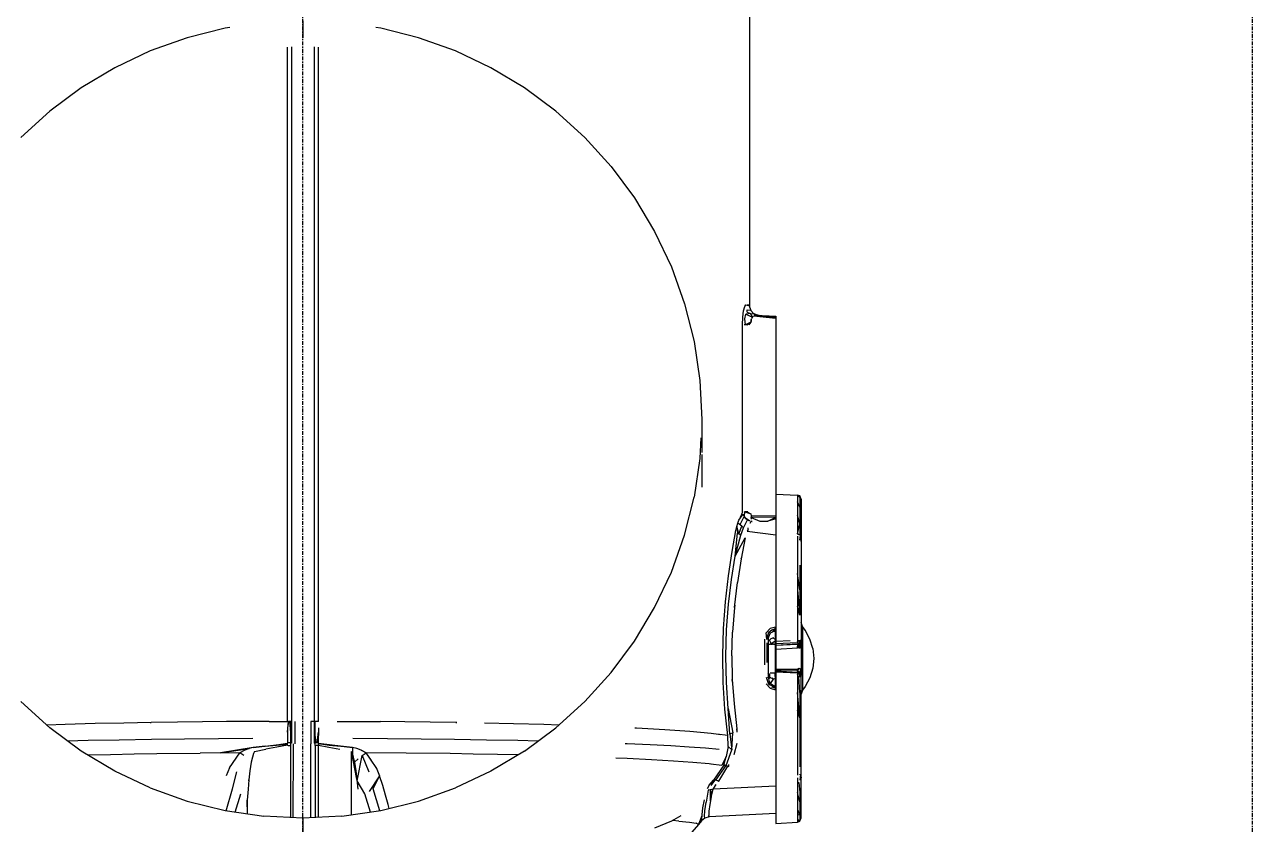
# Model space of a CAD drawing. Header units: millimetres. Extents: x -57554 to 16546, y 2142 to 98430.
# Drawn here: x -45889 to -44920, y 23663 to 24295 of the extents above; entities that cross this region are included whole.
import ezdxf

# ---------------------------------------------------------------- set-up
doc = ezdxf.new("R2010")
doc.units = ezdxf.units.MM
doc.linetypes.add('DXK_LINE_DOT3', pattern=[5.9187, 2.979, -0.9799, 0.9799, -0.9799])

msp = doc.modelspace()

# ---------------------------------------------------------------- linework, layer by layer
at = {"color": 1, "linetype": 'DXK_LINE_DOT3'}
for p, q in [((-45669.52, 20224.55), (-45669.52, 32724.55)), ((-44919.52, 20224.55), (-44919.52, 32724.55))]:
    msp.add_line(p, q, dxfattribs=at)
at = {"color": 2, "linetype": 'Continuous'}
for p, q in [((-45316.52, 24072.32), (-45316.52, 24631.87)), ((-45669.52, 24298.1), (-45669.52, 24284.71)), ((-45730.97, 24292.25), (-45760.96, 24284.74)), ((-45727.15, 24292.81), (-45730.97, 24292.25)), ((-45608.06, 24292.25), (-45611.9, 24292.82)), ((-45578.08, 24284.74), (-45608.06, 24292.25)), ((-45760.96, 24284.74), (-45790.06, 24274.32)), ((-45681.75, 23744.83), (-45681.75, 24277.34)), ((-45678.52, 24277.49), (-45678.52, 23727.5)), ((-45660.52, 24277.49), (-45660.52, 23727.5)), ((-45657.28, 23744.83), (-45657.28, 24277.34)), ((-45548.97, 24274.32), (-45578.08, 24284.74)), ((-45790.06, 24274.32), (-45818.01, 24261.1)), ((-45521.03, 24261.1), (-45548.97, 24274.32)), ((-45818.01, 24261.1), (-45844.52, 24245.21)), ((-45494.51, 24245.21), (-45521.03, 24261.1)), ((-45844.52, 24245.21), (-45869.35, 24226.8)), ((-45469.68, 24226.8), (-45494.51, 24245.21)), ((-45869.35, 24226.8), (-45892.26, 24206.04)), ((-45446.78, 24206.04), (-45469.68, 24226.8)), ((-45446.78, 24206.04), (-45426.02, 24183.13)), ((-45426.02, 24183.13), (-45407.6, 24158.3)), ((-45407.6, 24158.3), (-45391.71, 24131.79)), ((-45391.71, 24131.79), (-45378.49, 24103.84)), ((-45378.49, 24103.84), (-45368.08, 24074.74)), ((-45368.08, 24074.74), (-45360.57, 24044.75)), ((-45321.41, 24069.06), (-45320.56, 24072.54)), ((-45320.56, 24072.54), (-45319.65, 24073.75)), ((-45319.65, 24073.75), (-45318.5, 24073.69)), ((-45318.5, 24073.69), (-45318.17, 24073.68)), ((-45317.61, 24073.64), (-45318.5, 24073.69)), ((-45318.17, 24073.68), (-45317.61, 24073.64)), ((-45316.98, 24073.61), (-45317.61, 24073.64)), ((-45315.41, 24069.13), (-45316.98, 24073.61)), ((-45322.21, 24058.02), (-45322, 24063.97)), ((-45322, 24063.97), (-45321.41, 24069.06)), ((-45320.55, 24062.74), (-45319.78, 24066.32)), ((-45319.98, 24058.02), (-45320.55, 24062.74)), ((-45315.93, 24066.97), (-45319.78, 24066.32)), ((-45319.78, 24066.32), (-45314.43, 24064.19)), ((-45318.68, 24068.15), (-45318.66, 24069.88)), ((-45318.68, 24068.15), (-45315.93, 24066.97)), ((-45318.66, 24069.88), (-45315.98, 24069.73)), ((-45313.22, 24066.83), (-45315.98, 24069.73)), ((-45314.43, 24064.19), (-45315.93, 24066.97)), ((-45315.93, 24066.97), (-45313.22, 24066.83)), ((-45315.37, 24061.9), (-45315.56, 24060.99)), ((-45315.54, 24061.12), (-45315.37, 24061.9)), ((-45315.37, 24061.9), (-45315.11, 24062.74)), ((-45314.8, 24063.51), (-45315.11, 24062.74)), ((-45314.8, 24063.51), (-45314.72, 24063.65)), ((-45314.76, 24063.58), (-45314.8, 24063.51)), ((-45314.43, 24064.19), (-45314.76, 24063.58)), ((-45314.72, 24063.65), (-45314.02, 24064.76)), ((-45314.72, 24063.65), (-45314.43, 24064.19)), ((-45314.02, 24064.76), (-45314.43, 24064.19)), ((-45313.58, 24065.21), (-45296.02, 24063.28)), ((-45313.32, 24066.93), (-45312.61, 24066.63)), ((-45313.22, 24066.83), (-45309.41, 24065.62)), ((-45296.02, 24063.86), (-45313.11, 24065.53)), ((-45312.14, 24065.77), (-45296.02, 24064.92)), ((-45312.14, 24065.77), (-45296.02, 24063.86)), ((-45296.02, 24064.92), (-45296.02, 23908.45)), ((-45322.21, 23910.22), (-45322.21, 24058.02)), ((-45318.73, 24058.02), (-45321.01, 24058.02)), ((-45315.69, 24060.03), (-45319.98, 24058.02)), ((-45318.73, 24058.02), (-45315.69, 24060.03)), ((-45315.69, 24060.03), (-45317.29, 24058.02)), ((-45315.56, 24060.99), (-45315.69, 24060.03)), ((-45315.56, 24060.99), (-45315.54, 24061.12)), ((-45360.57, 24044.75), (-45356.03, 24014.17)), ((-45356.03, 24014.17), (-45354.52, 23983.3)), ((-45354.52, 23983.3), (-45354.52, 23957.19)), ((-45355.23, 23968.86), (-45356.03, 23952.42)), ((-45354.52, 23955.52), (-45354.52, 23929.77)), ((-45356.03, 23952.42), (-45360.57, 23921.85)), ((-45368.08, 23891.86), (-45360.57, 23921.85)), ((-45296.02, 23924.26), (-45278.86, 23923.36)), ((-45278.86, 23923.36), (-45278.86, 23892.74)), ((-45276.9, 23922.99), (-45278.86, 23923.36)), ((-45278.86, 23923.36), (-45276.9, 23921.52)), ((-45276.9, 23914.09), (-45278.86, 23918.12)), ((-45276.02, 23918.9), (-45276.9, 23922.99)), ((-45276.9, 23922.99), (-45276.9, 23892.35)), ((-45276.02, 23920.38), (-45276.9, 23922.99)), ((-45276.02, 23920.38), (-45276.02, 23808.61)), ((-45325.24, 23903.64), (-45321.86, 23908.43)), ((-45323.16, 23908.14), (-45324.17, 23905.94)), ((-45324.04, 23900.33), (-45321.07, 23906.74)), ((-45322.21, 23910.22), (-45323.16, 23908.14)), ((-45321.07, 23906.74), (-45321.86, 23908.43)), ((-45319.89, 23905.26), (-45321.07, 23906.74)), ((-45321.01, 23910.22), (-45320.4, 23910.22)), ((-45321.01, 23910.22), (-45320.4, 23910.22)), ((-45320.68, 23906.97), (-45320.4, 23910.22)), ((-45319.89, 23905.26), (-45320.68, 23906.97)), ((-45318.03, 23910.22), (-45320.4, 23910.22)), ((-45320.4, 23910.22), (-45315.68, 23908.64)), ((-45318.73, 23910.22), (-45315.68, 23908.64)), ((-45315.68, 23908.64), (-45315.58, 23907.13)), ((-45315.58, 23907.13), (-45296.02, 23907.34)), ((-45315.58, 23907.13), (-45315.43, 23905.74)), ((-45296.02, 23908.45), (-45296.02, 23896.94)), ((-45276.9, 23900.93), (-45278.86, 23907.8)), ((-45327.57, 23895.56), (-45326.87, 23898.77)), ((-45326.87, 23898.77), (-45326.09, 23901.47)), ((-45326.87, 23898.77), (-45326.17, 23893.47)), ((-45325.18, 23892.82), (-45326.87, 23898.77)), ((-45326.09, 23901.47), (-45325.24, 23903.64)), ((-45324.04, 23900.33), (-45326.09, 23901.47)), ((-45322.71, 23899.04), (-45326.09, 23901.47)), ((-45324.17, 23905.94), (-45325.24, 23903.64)), ((-45325.18, 23892.82), (-45322.71, 23899.04)), ((-45321.38, 23897.75), (-45324.04, 23900.33)), ((-45323.56, 23891.78), (-45321.38, 23897.75)), ((-45321.38, 23897.75), (-45318.38, 23904.06)), ((-45316.64, 23903.23), (-45319.89, 23905.26)), ((-45319.89, 23905.26), (-45318.38, 23904.06)), ((-45318.38, 23904.06), (-45316.64, 23903.23)), ((-45317.86, 23896.47), (-45317.86, 23897.81)), ((-45317.86, 23896.47), (-45317.86, 23897.81)), ((-45316.14, 23901.26), (-45315.34, 23902.88)), ((-45315.34, 23902.87), (-45316.14, 23901.26)), ((-45315.34, 23902.88), (-45315.71, 23902.96)), ((-45315.71, 23902.96), (-45314.76, 23902.8)), ((-45296.02, 23906.04), (-45315.44, 23905.8)), ((-45315.44, 23905.8), (-45308.51, 23902.87)), ((-45315.24, 23904.53), (-45315.43, 23905.74)), ((-45314.76, 23902.8), (-45315.34, 23902.87)), ((-45308.51, 23902.87), (-45302.26, 23902.94)), ((-45302.26, 23902.94), (-45296.02, 23906.04)), ((-45296.02, 23904.71), (-45302.26, 23902.94)), ((-45278.86, 23893.01), (-45276.9, 23900.93)), ((-45378.49, 23862.75), (-45368.08, 23891.86)), ((-45330.53, 23878.96), (-45327.57, 23895.56)), ((-45328.06, 23875.41), (-45326.17, 23893.47)), ((-45328.06, 23875.41), (-45323.56, 23891.78)), ((-45328.06, 23875.41), (-45320.24, 23889.79)), ((-45323.56, 23891.78), (-45326.17, 23893.47)), ((-45320.24, 23889.79), (-45323.26, 23873.2)), ((-45317.86, 23896.47), (-45318.72, 23894.96)), ((-45318.72, 23894.96), (-45296.02, 23892.18)), ((-45296.02, 23896.94), (-45296.02, 23664.18)), ((-45278.86, 23893.01), (-45278.48, 23892.71)), ((-45278.86, 23891.01), (-45278.86, 23808.81)), ((-45278.48, 23892.71), (-45278.11, 23892.64)), ((-45278.12, 23892.63), (-45276.9, 23892.35)), ((-45278.11, 23892.64), (-45276.9, 23892.35)), ((-45278.11, 23892.64), (-45277.76, 23892.53)), ((-45277.76, 23892.53), (-45277.43, 23892.38)), ((-45277.43, 23892.38), (-45277.12, 23892.2)), ((-45277.12, 23892.2), (-45276.9, 23892.04)), ((-45276.9, 23892.35), (-45276.6, 23891.76)), ((-45276.9, 23887.98), (-45276.6, 23891.76)), ((-45276.02, 23886.8), (-45276.6, 23891.76)), ((-45276.6, 23891.76), (-45276.02, 23887.26)), ((-45276.6, 23891.76), (-45276.39, 23891.5)), ((-45276.39, 23891.5), (-45276.23, 23891.23)), ((-45276.23, 23891.23), (-45276.11, 23890.94)), ((-45333.37, 23859.89), (-45330.53, 23878.96)), ((-45330.96, 23856.98), (-45328.06, 23875.41)), ((-45323.26, 23873.2), (-45326.18, 23854.45)), ((-45323.26, 23873.2), (-45323.14, 23873.86)), ((-45276.9, 23868.15), (-45276.9, 23828.73)), ((-45391.71, 23834.81), (-45378.49, 23862.75)), ((-45335.73, 23839.2), (-45333.37, 23859.89)), ((-45276.9, 23848.7), (-45278.86, 23861.73)), ((-45333.28, 23837.44), (-45330.96, 23856.98)), ((-45328.59, 23834.69), (-45326.18, 23854.45)), ((-45278.86, 23848.81), (-45276.9, 23828.73)), ((-45337.24, 23818.13), (-45335.73, 23839.2)), ((-45407.6, 23808.29), (-45391.71, 23834.81)), ((-45334.81, 23817.09), (-45333.28, 23837.44)), ((-45328.59, 23834.69), (-45330.13, 23815.29)), ((-45328.36, 23836.49), (-45328.59, 23834.69)), ((-45276.9, 23828.73), (-45278.86, 23835.61)), ((-45274.91, 23819.7), (-45276.02, 23822.84)), ((-45272.76, 23816.78), (-45274.91, 23819.7)), ((-45274.91, 23819.7), (-45274.91, 23769.41)), ((-45337.83, 23796.83), (-45337.24, 23818.13)), ((-45335.39, 23796.3), (-45334.81, 23817.09)), ((-45330.73, 23796.5), (-45330.13, 23815.29)), ((-45300.46, 23818.07), (-45303.61, 23814.71)), ((-45303.12, 23809.63), (-45303.61, 23814.71)), ((-45303.12, 23809.63), (-45301.45, 23815.25)), ((-45302.39, 23809.55), (-45300.47, 23814.11)), ((-45301.96, 23810.39), (-45302.39, 23809.55)), ((-45301.96, 23810.39), (-45302.02, 23809.41)), ((-45301.91, 23810.7), (-45301.96, 23810.39)), ((-45301.45, 23815.25), (-45299.21, 23817.24)), ((-45301.45, 23815.25), (-45300.47, 23814.11)), ((-45300.48, 23814.08), (-45300.36, 23814.25)), ((-45300.47, 23814.11), (-45300.26, 23814.39)), ((-45300.36, 23814.25), (-45300.47, 23814.11)), ((-45296.33, 23819.31), (-45300.46, 23818.07)), ((-45300.37, 23809.45), (-45299.81, 23809.9)), ((-45300.36, 23814.25), (-45300.26, 23814.39)), ((-45300.26, 23814.39), (-45299.7, 23814.94)), ((-45299.2, 23810.28), (-45299.81, 23809.9)), ((-45299.7, 23814.94), (-45299.09, 23815.4)), ((-45299.21, 23817.24), (-45296.3, 23818.12)), ((-45299.21, 23817.24), (-45296.3, 23817.04)), ((-45298.53, 23810.59), (-45299.2, 23810.28)), ((-45299.09, 23815.4), (-45298.44, 23815.76)), ((-45297.82, 23810.83), (-45298.53, 23810.59)), ((-45298.44, 23815.76), (-45297.76, 23816.02)), ((-45297.82, 23810.83), (-45296.37, 23809.72)), ((-45297.76, 23816.02), (-45297.05, 23816.19)), ((-45297.05, 23816.19), (-45296.33, 23816.25)), ((-45296.36, 23810.46), (-45296.37, 23809.72)), ((-45296.35, 23810.78), (-45296.36, 23810.46)), ((-45296.33, 23811.06), (-45296.35, 23810.78)), ((-45296.33, 23819.31), (-45296.02, 23819.32)), ((-45296.3, 23818.12), (-45296.33, 23819.31)), ((-45296.33, 23816.25), (-45296.3, 23817.04)), ((-45296.33, 23811.06), (-45296.33, 23816.25)), ((-45296.3, 23818.12), (-45296.3, 23818.01)), ((-45296.3, 23818.12), (-45296.3, 23818.01)), ((-45296.3, 23817.04), (-45296.3, 23818.01)), ((-45296.3, 23818.01), (-45296.3, 23817.04)), ((-45274.91, 23818.3), (-45274.91, 23818.96)), ((-45269.06, 23809.86), (-45272.76, 23816.78)), ((-45266.79, 23802.36), (-45269.06, 23809.86)), ((-45426.02, 23783.47), (-45407.6, 23808.29)), ((-45304.86, 23809.69), (-45304.86, 23789.5)), ((-45302.84, 23809.61), (-45303.12, 23809.63)), ((-45302.9, 23809.61), (-45303.12, 23809.63)), ((-45302.84, 23809.61), (-45302.9, 23809.61)), ((-45302.9, 23791.27), (-45302.9, 23806.96)), ((-45302.39, 23809.55), (-45302.11, 23809.48)), ((-45302.23, 23809.52), (-45302.39, 23809.55)), ((-45302.11, 23809.48), (-45302.23, 23809.52)), ((-45302.02, 23809.41), (-45302.02, 23779.7)), ((-45300.86, 23808.95), (-45301.26, 23808.39)), ((-45301.26, 23805.87), (-45300.86, 23805.87)), ((-45300.37, 23809.45), (-45300.86, 23808.95)), ((-45299.51, 23805.87), (-45300.86, 23808.95)), ((-45300.86, 23805.87), (-45300.37, 23805.87)), ((-45299.81, 23805.87), (-45300.37, 23805.87)), ((-45299.81, 23805.87), (-45299.51, 23805.87)), ((-45299.2, 23805.87), (-45299.81, 23805.87)), ((-45299.09, 23806.28), (-45299.51, 23805.87)), ((-45299.51, 23805.87), (-45299.2, 23805.87)), ((-45299.2, 23805.87), (-45298.81, 23805.87)), ((-45298.53, 23805.87), (-45299.2, 23805.87)), ((-45296.38, 23808.23), (-45299.09, 23806.28)), ((-45299.09, 23806.28), (-45296.33, 23805.87)), ((-45299.09, 23806.28), (-45297.08, 23805.87)), ((-45299.09, 23806.28), (-45297.82, 23805.87)), ((-45298.81, 23805.87), (-45298.53, 23805.87)), ((-45297.82, 23805.87), (-45297.08, 23805.87)), ((-45296.33, 23805.87), (-45297.08, 23805.87)), ((-45296.37, 23809.72), (-45296.38, 23808.23)), ((-45296.37, 23807.92), (-45296.38, 23808.23)), ((-45296.36, 23806.91), (-45296.38, 23808.23)), ((-45296.36, 23806.91), (-45296.37, 23807.92)), ((-45296.33, 23805.87), (-45296.36, 23806.91)), ((-45296.33, 23783.23), (-45296.33, 23805.87)), ((-45284.58, 23808.51), (-45296.02, 23807.9)), ((-45296.02, 23806.32), (-45278.8, 23807.23)), ((-45296.02, 23805.14), (-45278.8, 23806.05)), ((-45278.82, 23805.72), (-45296.02, 23804.71)), ((-45278.86, 23805.61), (-45296.02, 23804.71)), ((-45278.86, 23802.61), (-45296.02, 23801.71)), ((-45278.86, 23805.61), (-45278.82, 23805.72)), ((-45278.86, 23805.61), (-45278.48, 23805.65)), ((-45278.86, 23805.61), (-45278.86, 23802.61)), ((-45278.86, 23805.61), (-45278.8, 23805.21)), ((-45278.86, 23802.61), (-45278.8, 23804.12)), ((-45278.84, 23805.66), (-45276.56, 23806.89)), ((-45277.43, 23806.06), (-45278.84, 23805.66)), ((-45278.84, 23805.66), (-45277.76, 23805.88)), ((-45278.82, 23805.72), (-45278.84, 23805.66)), ((-45278.82, 23808), (-45278.81, 23807.6)), ((-45278.8, 23806.05), (-45278.82, 23805.72)), ((-45278.82, 23805.61), (-45278.48, 23805.65)), ((-45278.81, 23807.6), (-45278.48, 23808.81)), ((-45276.84, 23808.75), (-45278.81, 23807.6)), ((-45278.81, 23807.6), (-45278.8, 23807.23)), ((-45278.79, 23806.88), (-45278.8, 23807.23)), ((-45278.8, 23807.23), (-45278.79, 23806.97)), ((-45277.48, 23806.59), (-45278.8, 23806.05)), ((-45278.8, 23804.66), (-45277.43, 23806.06)), ((-45278.8, 23805.21), (-45277.43, 23806.06)), ((-45278.8, 23804.12), (-45276.8, 23805.43)), ((-45276.8, 23805.43), (-45278.8, 23804.66)), ((-45278.8, 23805.21), (-45278.8, 23804.66)), ((-45278.8, 23804.66), (-45278.8, 23804.12)), ((-45277.43, 23802.61), (-45278.8, 23804.12)), ((-45278.79, 23806.97), (-45278.79, 23806.88)), ((-45278.79, 23806.88), (-45278.79, 23806.56)), ((-45278.48, 23808.81), (-45278.11, 23808.8)), ((-45278.48, 23805.65), (-45278.11, 23805.74)), ((-45278.11, 23808.8), (-45277.76, 23808.79)), ((-45277.76, 23805.88), (-45278.11, 23805.74)), ((-45277.76, 23808.79), (-45277.43, 23808.78)), ((-45277.43, 23806.06), (-45277.76, 23805.88)), ((-45277.48, 23806.59), (-45276.84, 23808.75)), ((-45276.56, 23806.89), (-45277.48, 23806.59)), ((-45277.43, 23808.78), (-45277.12, 23808.76)), ((-45276.56, 23806.89), (-45277.43, 23806.06)), ((-45277.43, 23806.06), (-45277.12, 23806.28)), ((-45277.43, 23802.61), (-45276.8, 23805.43)), ((-45277.12, 23802.61), (-45277.43, 23802.61)), ((-45277.12, 23808.76), (-45276.84, 23808.75)), ((-45277.12, 23808.76), (-45276.9, 23808.75)), ((-45277.12, 23806.28), (-45276.84, 23806.54)), ((-45276.84, 23802.61), (-45277.12, 23802.61)), ((-45276.9, 23808.75), (-45276.84, 23808.75)), ((-45276.04, 23808.23), (-45276.84, 23808.75)), ((-45276.84, 23808.75), (-45276.6, 23808.73)), ((-45276.6, 23806.83), (-45276.84, 23806.54)), ((-45276.8, 23805.43), (-45276.6, 23806.83)), ((-45276.39, 23802.61), (-45276.8, 23805.43)), ((-45276.6, 23808.73), (-45276.39, 23808.71)), ((-45276.39, 23807.15), (-45276.6, 23806.83)), ((-45276.6, 23806.83), (-45276.56, 23806.89)), ((-45276.56, 23806.89), (-45276.39, 23807.15)), ((-45276.41, 23807.14), (-45276.02, 23807.8)), ((-45276.39, 23808.71), (-45276.23, 23808.68)), ((-45276.02, 23807.8), (-45276.39, 23807.15)), ((-45276.23, 23807.49), (-45276.39, 23807.15)), ((-45276.23, 23808.68), (-45276.04, 23808.23)), ((-45276.23, 23808.68), (-45276.11, 23808.66)), ((-45276.11, 23807.85), (-45276.23, 23807.49)), ((-45276.11, 23807.85), (-45276.04, 23808.23)), ((-45276.04, 23808.23), (-45276.02, 23808.61)), ((-45276.02, 23808.61), (-45276.02, 23807.8)), ((-45276.02, 23807.8), (-45276.02, 23802.61)), ((-45276.02, 23802.61), (-45276.02, 23781.3)), ((-45266.79, 23802.36), (-45266.02, 23794.55)), ((-45337.45, 23775.5), (-45337.83, 23796.83)), ((-45334.97, 23775.47), (-45335.39, 23796.3)), ((-45330.73, 23796.5), (-45330.34, 23777.87)), ((-45266.02, 23794.55), (-45266.79, 23786.75)), ((-45446.78, 23760.56), (-45426.02, 23783.47)), ((-45300.51, 23781.24), (-45302.02, 23783.23)), ((-45302.02, 23783.23), (-45301.59, 23781.31)), ((-45302.02, 23783.23), (-45301.97, 23782.58)), ((-45301.97, 23783.23), (-45301.83, 23783.23)), ((-45301.97, 23782.58), (-45301.83, 23781.93)), ((-45301.83, 23783.23), (-45301.59, 23783.23)), ((-45301.83, 23781.93), (-45301.59, 23781.31)), ((-45301.59, 23781.31), (-45300.51, 23781.24)), ((-45300.37, 23779.66), (-45301.26, 23780.72)), ((-45300.86, 23780.16), (-45301.26, 23780.72)), ((-45300.37, 23783.23), (-45299.81, 23783.23)), ((-45300.37, 23783.23), (-45300.21, 23783.23)), ((-45300.21, 23783.23), (-45299.81, 23783.23)), ((-45299.81, 23783.23), (-45299.2, 23783.23)), ((-45299.2, 23783.23), (-45298.53, 23783.23)), ((-45298.53, 23783.23), (-45297.82, 23783.23)), ((-45297.82, 23783.23), (-45297.08, 23783.23)), ((-45296.36, 23782.19), (-45297.08, 23783.23)), ((-45297.08, 23783.23), (-45296.37, 23781.19)), ((-45297.08, 23783.23), (-45296.38, 23780.24)), ((-45296.38, 23780.24), (-45296.37, 23781.19)), ((-45296.36, 23782.19), (-45296.37, 23781.19)), ((-45296.33, 23783.23), (-45296.36, 23782.19)), ((-45296.02, 23786.25), (-45278.84, 23786.1)), ((-45278.84, 23786.1), (-45296.02, 23785.57)), ((-45296.02, 23785.57), (-45278.81, 23785.34)), ((-45278.86, 23783.5), (-45296.02, 23784.4)), ((-45296.02, 23783.96), (-45278.8, 23783.06)), ((-45278.82, 23783.38), (-45284.58, 23783.8)), ((-45278.86, 23783.5), (-45278.82, 23783.38)), ((-45278.86, 23783.5), (-45278.48, 23783.45)), ((-45277.76, 23786.49), (-45278.84, 23786.1)), ((-45278.84, 23786.1), (-45277.43, 23786.49)), ((-45278.84, 23783.45), (-45278.82, 23783.38)), ((-45278.84, 23783.45), (-45277.12, 23782.82)), ((-45277.76, 23783.23), (-45278.84, 23783.45)), ((-45278.82, 23781.11), (-45278.84, 23780.71)), ((-45277.76, 23780.32), (-45278.84, 23780.71)), ((-45278.84, 23780.71), (-45276.9, 23780.37)), ((-45278.8, 23783.9), (-45278.82, 23783.6)), ((-45278.81, 23783.72), (-45278.82, 23783.6)), ((-45278.82, 23783.6), (-45278.48, 23783.45)), ((-45278.82, 23783.49), (-45278.48, 23783.45)), ((-45278.82, 23783.38), (-45277.48, 23782.52)), ((-45278.82, 23783.38), (-45278.8, 23783.06)), ((-45278.81, 23781.5), (-45278.82, 23781.11)), ((-45278.8, 23783.9), (-45278.81, 23783.72)), ((-45278.8, 23781.88), (-45278.81, 23781.5)), ((-45278.8, 23784.37), (-45277.43, 23786.49)), ((-45278.8, 23784.99), (-45278.8, 23784.37)), ((-45278.8, 23784.67), (-45278.8, 23784.99)), ((-45278.8, 23784.37), (-45278.8, 23784.67)), ((-45276.8, 23783.68), (-45278.8, 23784.37)), ((-45278.8, 23784.37), (-45278.8, 23784.11)), ((-45278.8, 23784.11), (-45278.8, 23783.9)), ((-45278.8, 23783.9), (-45277.43, 23783.05)), ((-45278.48, 23783.45), (-45278.8, 23783.9)), ((-45278.8, 23783.9), (-45276.8, 23783.68)), ((-45278.8, 23783.06), (-45277.48, 23782.52)), ((-45278.8, 23783.06), (-45278.79, 23782.54)), ((-45278.8, 23781.88), (-45278.79, 23782.23)), ((-45278.79, 23782.14), (-45278.8, 23781.88)), ((-45278.79, 23782.54), (-45278.79, 23782.23)), ((-45277.48, 23782.52), (-45278.79, 23782.14)), ((-45278.79, 23782.23), (-45278.79, 23782.14)), ((-45278.48, 23783.45), (-45278.11, 23783.36)), ((-45278.11, 23786.49), (-45277.76, 23786.49)), ((-45278.11, 23783.36), (-45277.76, 23783.23)), ((-45277.43, 23786.49), (-45277.76, 23786.49)), ((-45277.43, 23783.05), (-45277.76, 23783.23)), ((-45277.12, 23782.82), (-45277.48, 23782.52)), ((-45276.84, 23780.36), (-45277.48, 23782.52)), ((-45277.43, 23786.49), (-45277.12, 23786.49)), ((-45277.43, 23783.05), (-45276.8, 23783.68)), ((-45277.12, 23782.82), (-45277.43, 23783.05)), ((-45277.12, 23786.49), (-45276.84, 23786.49)), ((-45276.84, 23782.57), (-45277.12, 23782.82)), ((-45276.6, 23782.28), (-45276.84, 23782.57)), ((-45276.84, 23780.36), (-45276.23, 23781.61)), ((-45276.6, 23786.49), (-45276.8, 23783.68)), ((-45276.39, 23781.96), (-45276.8, 23783.68)), ((-45276.02, 23783.49), (-45276.6, 23786.49)), ((-45276.39, 23781.96), (-45276.6, 23782.28)), ((-45276.56, 23782.21), (-45276.6, 23782.28)), ((-45276.39, 23781.96), (-45276.56, 23782.21)), ((-45276.23, 23781.61), (-45276.39, 23781.96)), ((-45276.11, 23781.25), (-45276.23, 23781.61)), ((-45276.11, 23781.25), (-45276.04, 23780.88)), ((-45276.04, 23780.88), (-45276.02, 23780.5)), ((-45276.02, 23780.5), (-45276.02, 23781.3)), ((-45266.79, 23786.75), (-45269.06, 23779.25)), ((-45336.13, 23754.38), (-45337.45, 23775.5)), ((-45333.59, 23755.02), (-45334.97, 23775.47)), ((-45330.2, 23775.9), (-45330.34, 23777.87)), ((-45330.34, 23777.87), (-45328.99, 23758.56)), ((-45300.47, 23771.04), (-45303.61, 23774.4)), ((-45301.45, 23773.86), (-45303.43, 23779.46)), ((-45303.12, 23779.48), (-45302.9, 23779.5)), ((-45303.12, 23779.48), (-45302.84, 23779.5)), ((-45302.9, 23779.5), (-45302.84, 23779.5)), ((-45302.04, 23779.66), (-45301.19, 23776.09)), ((-45302.01, 23779.52), (-45302.02, 23779.7)), ((-45301.83, 23778.79), (-45300.37, 23779.66)), ((-45301.64, 23777.99), (-45300.37, 23779.66)), ((-45301.19, 23776.09), (-45301.45, 23773.86)), ((-45301.45, 23773.86), (-45300.47, 23775)), ((-45301.45, 23773.86), (-45296.3, 23772.06)), ((-45300.42, 23774.97), (-45301.36, 23776.88)), ((-45301.19, 23776.09), (-45300.76, 23775.36)), ((-45300.37, 23779.66), (-45300.86, 23780.16)), ((-45300.47, 23775), (-45300.76, 23775.36)), ((-45300.47, 23775), (-45300.76, 23775.36)), ((-45300.47, 23775), (-45296.3, 23772.06)), ((-45299.72, 23770.82), (-45300.47, 23771.04)), ((-45300.47, 23771.04), (-45296.33, 23769.8)), ((-45300.21, 23779.53), (-45300.37, 23779.66)), ((-45300.37, 23779.66), (-45299.81, 23779.21)), ((-45299.81, 23779.21), (-45300.21, 23779.53)), ((-45300.2, 23774.81), (-45297.82, 23778.28)), ((-45299.81, 23779.21), (-45299.2, 23778.83)), ((-45296.3, 23772.06), (-45299.21, 23771.87)), ((-45296.3, 23770.99), (-45299.21, 23771.87)), ((-45297.82, 23778.28), (-45299.2, 23778.83)), ((-45299.2, 23778.83), (-45298.53, 23778.52)), ((-45297.82, 23778.28), (-45298.53, 23778.52)), ((-45296.36, 23778.65), (-45297.82, 23778.28)), ((-45297.76, 23773.08), (-45297.05, 23772.92)), ((-45296.33, 23772.85), (-45297.05, 23772.92)), ((-45296.38, 23780.24), (-45296.37, 23779.38)), ((-45296.37, 23779.38), (-45296.36, 23778.65)), ((-45296.36, 23778.65), (-45296.33, 23778.05)), ((-45296.33, 23772.85), (-45296.33, 23778.05)), ((-45296.3, 23772.06), (-45296.33, 23772.85)), ((-45296.33, 23769.8), (-45296.3, 23770.99)), ((-45296.3, 23771.1), (-45296.3, 23772.06)), ((-45296.3, 23771.1), (-45296.3, 23770.99)), ((-45278.86, 23780.3), (-45278.86, 23702.38)), ((-45278.11, 23780.31), (-45277.76, 23780.32)), ((-45277.76, 23780.32), (-45277.43, 23780.33)), ((-45276.9, 23767.64), (-45277.76, 23780.32)), ((-45277.43, 23780.33), (-45277.12, 23780.34)), ((-45276.9, 23780.36), (-45277.12, 23780.34)), ((-45277.12, 23780.34), (-45276.84, 23780.36)), ((-45276.84, 23780.36), (-45276.9, 23780.36)), ((-45276.6, 23780.38), (-45276.84, 23780.36)), ((-45276.6, 23780.38), (-45276.39, 23780.4)), ((-45276.39, 23780.4), (-45276.23, 23780.43)), ((-45276.23, 23780.43), (-45276.11, 23780.45)), ((-45276.02, 23668.73), (-45276.02, 23780.5)), ((-45272.76, 23772.33), (-45274.91, 23769.41)), ((-45269.06, 23779.25), (-45272.76, 23772.33)), ((-45296.33, 23769.8), (-45296.02, 23769.79)), ((-45276.9, 23747.53), (-45278.86, 23767.58)), ((-45276.9, 23767.64), (-45276.9, 23708.86)), ((-45274.91, 23769.41), (-45276.02, 23766.27)), ((-45869.35, 23739.8), (-45892.26, 23760.56)), ((-45469.68, 23739.8), (-45446.78, 23760.56)), ((-45333.95, 23733.63), (-45336.13, 23754.38)), ((-45332.41, 23734.84), (-45333.59, 23755.02)), ((-45333.59, 23755.02), (-45329.88, 23735.85)), ((-45328.99, 23758.56), (-45326.76, 23738.91)), ((-45276.9, 23747.53), (-45278.86, 23753.49)), ((-45857.25, 23742.39), (-45871.7, 23741.93)), ((-45833.53, 23743.01), (-45857.25, 23742.39)), ((-45810.93, 23743.5), (-45833.53, 23743.01)), ((-45789.36, 23743.89), (-45810.93, 23743.5)), ((-45790.23, 23743.88), (-45789.36, 23743.89)), ((-45768.66, 23744.2), (-45789.36, 23743.89)), ((-45748.79, 23744.43), (-45768.66, 23744.2)), ((-45729.91, 23744.6), (-45748.79, 23744.43)), ((-45712.24, 23744.72), (-45729.91, 23744.6)), ((-45696.11, 23744.8), (-45712.24, 23744.72)), ((-45696.11, 23744.8), (-45681.75, 23744.83)), ((-45681.75, 23744.83), (-45680.76, 23744.83)), ((-45680.76, 23744.83), (-45681.75, 23739.71)), ((-45681.75, 23736.34), (-45680.76, 23744.83)), ((-45679.85, 23744.84), (-45680.76, 23744.83)), ((-45679.06, 23739.56), (-45679.85, 23744.84)), ((-45679.06, 23744.84), (-45679.85, 23744.84)), ((-45679.05, 23736.07), (-45679.85, 23744.84)), ((-45679.06, 23739.56), (-45679.06, 23744.84)), ((-45675.9, 23744.84), (-45675.9, 23726.96)), ((-45663.14, 23744.84), (-45663.14, 23726.96)), ((-45662.65, 23744.84), (-45663.14, 23744.84)), ((-45662.18, 23744.84), (-45662.65, 23744.84)), ((-45661.72, 23744.84), (-45662.18, 23744.84)), ((-45661.28, 23744.84), (-45661.72, 23744.84)), ((-45660.88, 23744.84), (-45661.28, 23744.84)), ((-45660.52, 23744.84), (-45660.88, 23744.84)), ((-45659.97, 23744.84), (-45659.98, 23739.55)), ((-45659.19, 23744.84), (-45659.97, 23744.84)), ((-45658.27, 23744.83), (-45659.19, 23744.84)), ((-45657.28, 23744.83), (-45658.27, 23744.83)), ((-45642.56, 23744.79), (-45626.12, 23744.72)), ((-45626.12, 23744.72), (-45608.18, 23744.6)), ((-45589.05, 23744.42), (-45608.18, 23744.6)), ((-45568.93, 23744.18), (-45589.05, 23744.42)), ((-45547.98, 23743.86), (-45568.93, 23744.18)), ((-45548.8, 23743.88), (-45547.98, 23743.86)), ((-45503.25, 23742.95), (-45526.13, 23743.46)), ((-45479.29, 23742.31), (-45503.25, 23742.95)), ((-45467.33, 23741.93), (-45479.29, 23742.31)), ((-45844.52, 23721.39), (-45869.35, 23739.8)), ((-45681.75, 23739.71), (-45681.75, 23734.16)), ((-45681.75, 23734.16), (-45681.74, 23728.27)), ((-45679.05, 23733.83), (-45679.06, 23739.56)), ((-45679.03, 23727.74), (-45679.05, 23733.83)), ((-45659.99, 23733.83), (-45660, 23727.74)), ((-45659.98, 23739.55), (-45659.99, 23733.83)), ((-45659.99, 23733.83), (-45659.21, 23728.02)), ((-45659.21, 23728.02), (-45659.98, 23736.07)), ((-45658.29, 23728.2), (-45657.29, 23736.34)), ((-45657.29, 23734.16), (-45658.29, 23728.2)), ((-45657.29, 23739.71), (-45657.29, 23734.16)), ((-45657.29, 23728.27), (-45657.29, 23734.16)), ((-45494.51, 23721.39), (-45469.68, 23739.8)), ((-45406.05, 23739.46), (-45407.27, 23739.51)), ((-45383.7, 23738.17), (-45406.05, 23739.46)), ((-45363.8, 23736.75), (-45383.7, 23738.17)), ((-45347.11, 23735.23), (-45363.8, 23736.75)), ((-45339.34, 23734.28), (-45347.11, 23735.23)), ((-45333.95, 23733.63), (-45342.63, 23734.68)), ((-45333.6, 23725.05), (-45333.95, 23733.63)), ((-45329.88, 23735.85), (-45332.41, 23734.84)), ((-45332.41, 23734.84), (-45330.83, 23722.29)), ((-45330.83, 23722.29), (-45329.88, 23735.85)), ((-45326.76, 23738.91), (-45326.76, 23736.49)), ((-45326.51, 23736.51), (-45326.76, 23738.91)), ((-45326.76, 23736.49), (-45326.51, 23736.51)), ((-45855.44, 23729.48), (-45839.21, 23729.86)), ((-45839.21, 23729.86), (-45814.64, 23730.34)), ((-45814.64, 23730.34), (-45789.17, 23730.74)), ((-45789.17, 23730.74), (-45762.98, 23731.07)), ((-45762.98, 23731.07), (-45736.22, 23731.31)), ((-45736.22, 23731.31), (-45709.05, 23731.47)), ((-45708.73, 23724.24), (-45734.66, 23719.88)), ((-45734.66, 23719.88), (-45712.04, 23723.44)), ((-45712.04, 23723.44), (-45715.49, 23721.96)), ((-45708.73, 23724.24), (-45712.04, 23723.44)), ((-45699.27, 23725.17), (-45708.73, 23724.24)), ((-45708.57, 23724.26), (-45681.76, 23727.38)), ((-45707.85, 23721.15), (-45698.71, 23722.8)), ((-45699.27, 23725.17), (-45690.3, 23726.07)), ((-45690.03, 23724.38), (-45698.71, 23722.8)), ((-45681.76, 23727.38), (-45690.3, 23726.07)), ((-45690.3, 23726.07), (-45681.77, 23726.93)), ((-45681.76, 23725.91), (-45690.03, 23724.38)), ((-45681.77, 23726.93), (-45681.76, 23727.38)), ((-45681.77, 23726.59), (-45681.77, 23726.93)), ((-45681.77, 23726.25), (-45681.77, 23726.59)), ((-45681.76, 23725.91), (-45681.77, 23726.25)), ((-45681.74, 23727.83), (-45681.76, 23727.38)), ((-45681.76, 23725.91), (-45681.26, 23725.88)), ((-45681.74, 23728.27), (-45680.75, 23728.2)), ((-45681.74, 23728.27), (-45681.74, 23727.83)), ((-45681.26, 23725.88), (-45680.78, 23725.83)), ((-45680.78, 23725.83), (-45680.31, 23725.75)), ((-45680.75, 23728.2), (-45679.83, 23728.02)), ((-45680.31, 23725.75), (-45679.87, 23725.65)), ((-45679.87, 23725.65), (-45679.46, 23725.52)), ((-45679.83, 23728.02), (-45679.03, 23727.74)), ((-45679.09, 23725.37), (-45679.46, 23725.52)), ((-45679.09, 23725.37), (-45679.08, 23725.66)), ((-45679.09, 23668.77), (-45679.09, 23725.37)), ((-45679.08, 23725.96), (-45679.07, 23726.25)), ((-45679.08, 23725.66), (-45679.08, 23725.96)), ((-45679.07, 23726.25), (-45679.05, 23726.74)), ((-45679.05, 23726.74), (-45679.04, 23727.24)), ((-45679.03, 23727.74), (-45679.04, 23727.24)), ((-45678.52, 23727.5), (-45679.03, 23727.74)), ((-45677.09, 23668.67), (-45676.86, 23727.04)), ((-45663.14, 23668.61), (-45663.14, 23726.96)), ((-45660, 23727.74), (-45660.52, 23727.5)), ((-45660, 23727.74), (-45659.21, 23728.02)), ((-45660, 23727.24), (-45660, 23727.74)), ((-45660, 23727.24), (-45659.99, 23726.74)), ((-45659.99, 23726.74), (-45659.97, 23726.25)), ((-45659.97, 23726.25), (-45659.96, 23725.96)), ((-45659.96, 23725.96), (-45659.95, 23725.66)), ((-45659.95, 23725.66), (-45659.95, 23725.37)), ((-45659.57, 23725.52), (-45659.95, 23725.37)), ((-45659.95, 23725.37), (-45659.95, 23668.77)), ((-45659.16, 23725.65), (-45659.57, 23725.52)), ((-45659.21, 23728.02), (-45658.29, 23728.2)), ((-45658.72, 23725.75), (-45659.16, 23725.65)), ((-45658.25, 23725.83), (-45658.72, 23725.75)), ((-45658.29, 23728.2), (-45657.29, 23728.27)), ((-45657.77, 23725.88), (-45658.25, 23725.83)), ((-45657.77, 23725.88), (-45657.27, 23725.91)), ((-45657.29, 23727.83), (-45657.29, 23728.27)), ((-45657.28, 23727.38), (-45657.29, 23727.83)), ((-45639.77, 23725.17), (-45657.28, 23727.38)), ((-45657.28, 23727.38), (-45648.74, 23726.07)), ((-45657.26, 23726.93), (-45657.28, 23727.38)), ((-45657.28, 23727.38), (-45630.46, 23724.26)), ((-45657.26, 23726.25), (-45657.27, 23725.91)), ((-45657.27, 23668.9), (-45657.27, 23725.91)), ((-45657.27, 23725.91), (-45649, 23724.38)), ((-45657.26, 23726.93), (-45657.26, 23726.59)), ((-45657.26, 23726.59), (-45657.26, 23726.25)), ((-45649, 23724.38), (-45640.32, 23722.8)), ((-45648.74, 23726.07), (-45639.77, 23725.17)), ((-45630.3, 23724.24), (-45639.77, 23725.17)), ((-45630.3, 23724.24), (-45630.44, 23719.53)), ((-45626.82, 23723.38), (-45630.3, 23724.24)), ((-45629.98, 23731.47), (-45602.81, 23731.31)), ((-45626.82, 23723.38), (-45627.09, 23723.44)), ((-45623.53, 23721.96), (-45626.82, 23723.38)), ((-45602.81, 23731.31), (-45576.05, 23731.07)), ((-45576.05, 23731.07), (-45549.86, 23730.74)), ((-45549.86, 23730.74), (-45524.39, 23730.34)), ((-45524.39, 23730.34), (-45499.82, 23729.86)), ((-45499.82, 23729.86), (-45483.59, 23729.48)), ((-45414.96, 23727.34), (-45413.28, 23727.27)), ((-45413.28, 23727.27), (-45395.24, 23726.48)), ((-45395.24, 23726.48), (-45378.89, 23725.64)), ((-45378.89, 23725.64), (-45364.32, 23724.75)), ((-45364.32, 23724.75), (-45351.61, 23723.83)), ((-45351.61, 23723.83), (-45340.85, 23722.88)), ((-45333.6, 23725.05), (-45335.2, 23717.01)), ((-45330.83, 23722.29), (-45333.6, 23725.05)), ((-45326.81, 23727.22), (-45329.1, 23718.43)), ((-45818.01, 23705.49), (-45844.52, 23721.39)), ((-45839.38, 23718.3), (-45821.6, 23718.69)), ((-45821.6, 23718.69), (-45802.89, 23719.05)), ((-45802.89, 23719.05), (-45784.9, 23719.33)), ((-45784.9, 23719.33), (-45750.72, 23719.75)), ((-45719.39, 23720), (-45750.72, 23719.75)), ((-45727.47, 23708.1), (-45719.39, 23720)), ((-45715.49, 23721.96), (-45719.39, 23720)), ((-45716.21, 23717.85), (-45719.38, 23720.01)), ((-45709.41, 23716.56), (-45710.28, 23712.53)), ((-45708.62, 23719.52), (-45709.41, 23716.56)), ((-45707.85, 23721.15), (-45708.62, 23719.52)), ((-45631.19, 23670.92), (-45631.19, 23721.15)), ((-45626.91, 23699.1), (-45631.19, 23721.15)), ((-45631.19, 23721.15), (-45628.75, 23712.53)), ((-45630.38, 23719.4), (-45631.19, 23721.15)), ((-45629.62, 23716.55), (-45630.38, 23719.4)), ((-45628.75, 23712.54), (-45629.62, 23716.55)), ((-45628.75, 23712.54), (-45625.88, 23715.34)), ((-45625.88, 23715.34), (-45628.75, 23712.53)), ((-45626.78, 23697.96), (-45622.83, 23717.85)), ((-45619.65, 23720.01), (-45623.53, 23721.96)), ((-45623.53, 23721.96), (-45619.65, 23720)), ((-45622.83, 23717.85), (-45619.65, 23720.01)), ((-45622.83, 23717.85), (-45617.41, 23704.92)), ((-45615.42, 23713.81), (-45619.65, 23720.01)), ((-45611.67, 23708.32), (-45619.65, 23720)), ((-45587.84, 23719.75), (-45619.65, 23720)), ((-45553.17, 23719.32), (-45587.84, 23719.75)), ((-45534.91, 23719.02), (-45553.17, 23719.32)), ((-45515.91, 23718.66), (-45534.91, 23719.02)), ((-45494.51, 23721.39), (-45521.03, 23705.49)), ((-45499.66, 23718.3), (-45515.91, 23718.66)), ((-45413.37, 23715.47), (-45422.32, 23715.84)), ((-45394.21, 23714.52), (-45413.37, 23715.47)), ((-45376.76, 23713.49), (-45394.21, 23714.52)), ((-45361.5, 23712.4), (-45376.76, 23713.49)), ((-45335.2, 23717.01), (-45338.54, 23710.08)), ((-45337.11, 23710.31), (-45335.2, 23717.01)), ((-45335.24, 23709.99), (-45330.83, 23722.29)), ((-45790.06, 23692.28), (-45818.01, 23705.49)), ((-45727.47, 23708.1), (-45730.11, 23701.82)), ((-45725.1, 23691.55), (-45721.62, 23704.92)), ((-45711.39, 23705.74), (-45712.2, 23698.58)), ((-45710.28, 23712.53), (-45711.39, 23705.74)), ((-45628.75, 23712.53), (-45627.65, 23705.81)), ((-45627.65, 23705.81), (-45626.87, 23698.73)), ((-45626.86, 23698.84), (-45627.65, 23705.81)), ((-45611.35, 23707.56), (-45611.67, 23708.32)), ((-45611.67, 23708.32), (-45608.96, 23701.91)), ((-45521.03, 23705.49), (-45548.97, 23692.28)), ((-45348.72, 23711.26), (-45361.5, 23712.4)), ((-45347.11, 23711.07), (-45348.72, 23711.26)), ((-45338.54, 23710.08), (-45347.4, 23711.11)), ((-45337.11, 23710.31), (-45345.1, 23698.39)), ((-45343.23, 23698.27), (-45335.24, 23709.99)), ((-45341.12, 23697.65), (-45333.9, 23709.48)), ((-45336.17, 23710.15), (-45337.11, 23710.31)), ((-45337.11, 23710.31), (-45335.27, 23710)), ((-45335.24, 23709.99), (-45336.17, 23710.15)), ((-45335.24, 23709.99), (-45333.11, 23709.18)), ((-45333.11, 23709.18), (-45333.11, 23710.77)), ((-45276.23, 23703.21), (-45276.6, 23702.92)), ((-45276.6, 23702.92), (-45276.39, 23703.06)), ((-45276.39, 23703.06), (-45276.23, 23703.21)), ((-45712.2, 23698.58), (-45712.83, 23691.28)), ((-45712.26, 23697.96), (-45712.2, 23698.58)), ((-45626.86, 23698.84), (-45626.21, 23691.39)), ((-45620.49, 23687.53), (-45626.78, 23697.96)), ((-45608.96, 23701.91), (-45617.21, 23689.54)), ((-45613.94, 23691.55), (-45608.96, 23701.91)), ((-45606.48, 23694.24), (-45608.96, 23701.91)), ((-45604.33, 23686.61), (-45606.48, 23694.24)), ((-45348.73, 23694.4), (-45350.18, 23691.49)), ((-45348.73, 23694.4), (-45345.1, 23698.39)), ((-45348.73, 23694.4), (-45344.16, 23698.33)), ((-45344.16, 23698.33), (-45347.24, 23694.11)), ((-45345.45, 23691.34), (-45343.25, 23695.07)), ((-45296.02, 23693.66), (-45345.45, 23691.34)), ((-45344.16, 23698.33), (-45345.1, 23698.39)), ((-45343.23, 23698.27), (-45345.1, 23698.39)), ((-45343.25, 23695.07), (-45344.65, 23692.95)), ((-45343.23, 23698.27), (-45344.16, 23698.33)), ((-45341.19, 23697.69), (-45343.23, 23698.27)), ((-45341.12, 23697.65), (-45343.23, 23698.27)), ((-45341.19, 23697.69), (-45341.12, 23697.65)), ((-45278.86, 23700.12), (-45278.86, 23665.08)), ((-45278.11, 23696.47), (-45277.76, 23696.58)), ((-45277.76, 23696.58), (-45276.9, 23688.76)), ((-45277.12, 23702.68), (-45276.9, 23702.77)), ((-45276.6, 23702.92), (-45276.9, 23698.28)), ((-45276.02, 23699.84), (-45276.6, 23702.92)), ((-45276.6, 23702.92), (-45276.02, 23700.19)), ((-45790.06, 23692.28), (-45760.96, 23681.86)), ((-45730.17, 23674.23), (-45725.1, 23691.55)), ((-45722.9, 23673.15), (-45718.54, 23687.53)), ((-45712.83, 23691.28), (-45713.42, 23682.51)), ((-45616.13, 23673.15), (-45620.49, 23687.53)), ((-45608.86, 23674.23), (-45613.94, 23691.55)), ((-45602.21, 23679.11), (-45604.33, 23686.61)), ((-45578.08, 23681.86), (-45548.97, 23692.28)), ((-45349.42, 23690.39), (-45350.96, 23681.03)), ((-45348.77, 23690.63), (-45349.42, 23690.39)), ((-45348.95, 23690.56), (-45349.42, 23690.39)), ((-45345.45, 23691.33), (-45348.95, 23690.56)), ((-45346.99, 23685.15), (-45348.11, 23679.14)), ((-45347.57, 23682), (-45347.54, 23690.87)), ((-45347.52, 23690.88), (-45346.99, 23685.15)), ((-45346.99, 23685.15), (-45345.5, 23691.32)), ((-45344.65, 23692.95), (-45345.45, 23691.33)), ((-45345.45, 23691.34), (-45344.65, 23692.95)), ((-45276.9, 23681.39), (-45278.86, 23688.57)), ((-45276.9, 23688.76), (-45276.9, 23666.12)), ((-45760.96, 23681.86), (-45730.97, 23674.35)), ((-45730.97, 23674.35), (-45700.39, 23669.82)), ((-45713.42, 23682.51), (-45713.42, 23671.75)), ((-45713.23, 23671.72), (-45713.42, 23682.51)), ((-45638.64, 23669.82), (-45608.06, 23674.35)), ((-45608.06, 23674.35), (-45578.08, 23681.86)), ((-45601.33, 23676.04), (-45602.21, 23679.11)), ((-45353.77, 23676.55), (-45354.53, 23671.13)), ((-45352.56, 23682.81), (-45353.77, 23676.55)), ((-45352.27, 23669.84), (-45351.99, 23674.05)), ((-45351.99, 23674.05), (-45350.96, 23681.03)), ((-45348.11, 23679.14), (-45348.77, 23673.96)), ((-45278.86, 23675.17), (-45276.9, 23670.84)), ((-45669.52, 23668.3), (-45700.39, 23669.82)), ((-45638.64, 23669.82), (-45669.52, 23668.3)), ((-45669.52, 23668.3), (-45669.52, 23578.9)), ((-45378.49, 23665.99), (-45391.71, 23660.54)), ((-45370.93, 23670.11), (-45378.49, 23665.99)), ((-45372.5, 23666.1), (-45377.61, 23666.47)), ((-45372.5, 23666.1), (-45364.08, 23665.23)), ((-45364.08, 23665.23), (-45358.9, 23664.33)), ((-45357.01, 23663.41), (-45358.9, 23664.33)), ((-45354.63, 23669.75), (-45357.1, 23663.46)), ((-45357.1, 23663.46), (-45354.8, 23667.38)), ((-45354.63, 23666.33), (-45357.01, 23663.41)), ((-45354.53, 23671.13), (-45354.8, 23667.38)), ((-45354.8, 23667.38), (-45354.72, 23666.85)), ((-45354.67, 23666.56), (-45354.8, 23667.38)), ((-45354.63, 23666.33), (-45354.72, 23666.85)), ((-45354.63, 23666.33), (-45354.67, 23666.56)), ((-45352.11, 23668.44), (-45354.63, 23666.33)), ((-45352.11, 23668.44), (-45352.27, 23669.84)), ((-45348.71, 23669.44), (-45352.11, 23668.44)), ((-45348.77, 23673.96), (-45348.95, 23670.39)), ((-45348.76, 23669.65), (-45348.95, 23670.39)), ((-45348.76, 23669.65), (-45348.95, 23670.39)), ((-45348.71, 23669.44), (-45348.76, 23669.65)), ((-45348.71, 23669.44), (-45348.76, 23669.65)), ((-45296.02, 23672.12), (-45348.71, 23669.44)), ((-45296.02, 23664.18), (-45278.86, 23665.08)), ((-45276.9, 23670.84), (-45278.86, 23670.99)), ((-45278.86, 23667.46), (-45276.9, 23666.18)), ((-45276.9, 23666.18), (-45278.86, 23665.74)), ((-45278.86, 23665.08), (-45276.9, 23666.12)), ((-45276.9, 23666.18), (-45276.02, 23668.73)), ((-45357.01, 23663.41), (-45364.15, 23655.17))]:
    msp.add_line(p, q, dxfattribs=at)

doc.saveas('drawing.dxf')
